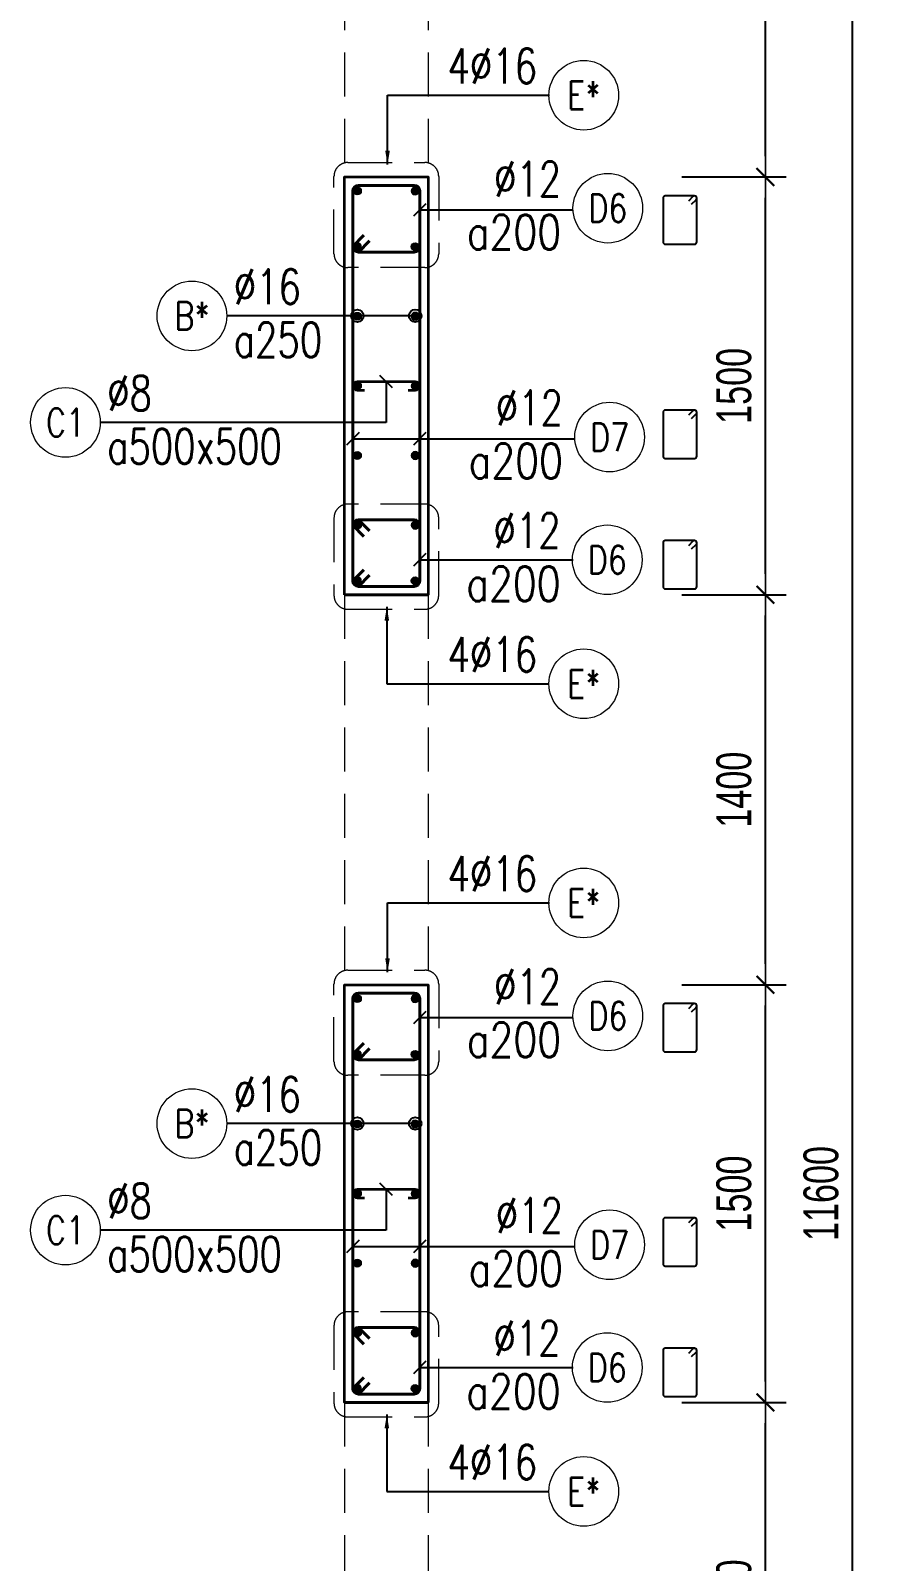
# Model space of a CAD drawing. Header units: millimetres. Extents: x 738475 to 1279438, y -34239 to 156422.
# Drawn here: x 1225631 to 1228656, y 140360 to 145856 of the extents above; entities that cross this region are included whole.
import ezdxf
from ezdxf.enums import TextEntityAlignment as Align

# ---------------------------------------------------------------- set-up
doc = ezdxf.new("R2010")
doc.units = ezdxf.units.MM
doc.header["$MEASUREMENT"] = 0
doc.linetypes.add('HIDDEN2', pattern=[4.7625, 3.175, -1.5875])
doc.layers.get('0').update_dxf_attribs({"lineweight": 20})
doc.layers.get('Defpoints').update_dxf_attribs({"color": 151, "lineweight": 9})
for name, color, linetype, lineweight in [('KC-LEADER', 153, 'Continuous', 18), ('KC-THEP', 6, 'Continuous', 40), ('NDC_S_BEAM', 3, 'HIDDEN2', 20), ('NDC_S_DIM', 1, 'Continuous', 15), ('NDC_S_HIDDEN', 8, 'HIDDEN2', 13), ('NDC_S_LEADER', 1, 'Continuous', 15), ('NDC_S_REBAR', 4, 'Continuous', 35), ('NDC_S_STIRRUP', 4, 'Continuous', 40), ('NDC_S_VN TEXT', 7, 'Continuous', 20), ('NDC_S_WALL', 6, 'Continuous', 35)]:
    doc.layers.add(name, color=color, linetype=linetype, lineweight=lineweight)
doc.layers.add('Ligature', color=1, linetype='Continuous')
doc.styles.add('NDC_ARIAL', font='arial.ttf', dxfattribs={"width": 0.85})
doc.styles.add('NDC_DIM', font='', dxfattribs={"width": 0.75})
doc.styles.add('NDC_EN TXT', font='romans.shx', dxfattribs={"width": 0.8})
doc.styles.get('NDC_DIM').set_extended_font_data('Dotum')
doc.dimstyles.new('NDC_1-50', dxfattribs={"dimscale": 50, "dimtxt": 2.5, "dimasz": 1, "dimexe": 1.5, "dimexo": 0, "dimgap": 0.8, "dimtad": 1, "dimdec": 0, "dimdsep": 46, "dimtxsty": 'NDC_ARIAL', "dimblk": 'DIMMARK', "dimcen": 49999.938995, "dimdle": 1.5, "dimclrd": 1, "dimclre": 1, "dimclrt": 3, "dimadec": 0, "dimazin": 0, "dimtfac": 1, "dimtdec": 0, "dimtix": 1, "dimtmove": 2, "dimatfit": 3, "dimfxl": 1, "dimarcsym": 0})
doc.dimstyles.new('NDC_dim_30', dxfattribs={"dimscale": 30, "dimtxt": 2.5, "dimasz": 1.5, "dimexe": 1.5, "dimexo": 2.5, "dimgap": 1, "dimtad": 1, "dimdec": 0, "dimzin": 0, "dimdsep": 46, "dimtxsty": 'NDC_DIM', "dimblk": 'DIMMARK', "dimcen": 0.09, "dimdle": 1.2, "dimclrd": 1, "dimclre": 1, "dimclrt": 3, "dimadec": 0, "dimazin": 0, "dimtfac": 1, "dimtdec": 0, "dimtix": 1, "dimtofl": 0, "dimtmove": 0, "dimatfit": 3, "dimfxl": 6, "dimfxlon": 1, "dimtolj": 1, "dimtzin": 0, "dimarcsym": 0})
doc.dimstyles.new('NDC_dim_50', dxfattribs={"dimscale": 50, "dimtxt": 2.5, "dimasz": 1.5, "dimexe": 1.5, "dimexo": 2.5, "dimgap": 1, "dimtad": 1, "dimdec": 0, "dimzin": 0, "dimdsep": 46, "dimtxsty": 'NDC_DIM', "dimblk": 'DIMMARK', "dimcen": 0.09, "dimdle": 1.2, "dimclrd": 1, "dimclre": 1, "dimclrt": 3, "dimadec": 0, "dimazin": 0, "dimtfac": 1, "dimtdec": 0, "dimtix": 1, "dimtofl": 0, "dimtmove": 0, "dimatfit": 3, "dimfxl": 6, "dimfxlon": 1, "dimtolj": 1, "dimtzin": 0, "dimarcsym": 0})

# ---------------------------------------------------------------- blocks, each defined once
blk = doc.blocks.new('THEP')
at = {"layer": 'KC-LEADER', "color": 6}
blk.add_circle((0, 0), 14, dxfattribs=at)
at = {"layer": 'KC-THEP'}
for p, q in [((-14, 0), (14, 0)), ((9.9, 9.9), (-9.9, -9.9)), ((-9.9, 9.9), (9.9, -9.9)), ((0, 14), (0, -14))]:
    blk.add_line(p, q, dxfattribs=at)
blk = doc.blocks.new('DIMMARK')
at = {"layer": 'NDC_S_DIM', "color": 1}
blk.add_line((-1.5, 0), (1, 0), dxfattribs=at)
at = {"layer": 'NDC_S_DIM', "color": 2, "const_width": 0.1}
blk.add_lwpolyline([(-0.424, -0.424), (0.424, 0.424)], dxfattribs=at)
blk = doc.blocks.new('*U9')
blk.add_circle((2.5, 0), 2.5)
at = {"layer": 'NDC_S_VN TEXT', "color": 3, "style": 'NDC_EN TXT', "width": 0.75}
blk.add_attdef('DK2', text='', height=2.5, dxfattribs=at).set_placement((-0.85, 0.85), align=Align.RIGHT)
at = {"layer": 'NDC_S_VN TEXT', "color": 7, "style": 'NDC_EN TXT', "width": 0.8}
blk.add_attdef('SH3', text='', height=2, dxfattribs=at).set_placement((2.5, 0), align=Align.MIDDLE)
blk = doc.blocks.new('*U10')
blk.add_circle((2.5, 0), 2.5)
at = {"layer": 'NDC_S_VN TEXT', "color": 3, "style": 'NDC_EN TXT'}
for tag, width, p in [('DK2', 0.75, (-0.85, 0.85)), ('KC2', 0.8, (-0.85, -2.97))]:
    blk.add_attdef(tag, text='', height=2.5, dxfattribs=dict(at, width=width)).set_placement(p, align=Align.RIGHT)
at = {"layer": 'NDC_S_VN TEXT', "color": 7, "style": 'NDC_EN TXT', "width": 0.8}
blk.add_attdef('SH3', text='', height=2, dxfattribs=at).set_placement((2.5, 0), align=Align.MIDDLE)
blk = doc.blocks.new('*U11')
blk.add_circle((-2.5, 0), 2.5)
at = {"layer": 'NDC_S_VN TEXT', "color": 3, "style": 'NDC_EN TXT', "width": 0.75}
for tag, p in [('DK1', (0.5, 0.85)), ('KC1', (0.5, -2.97))]:
    blk.add_attdef(tag, p, '', height=2.5, dxfattribs=at)
at = {"layer": 'NDC_S_VN TEXT', "color": 7, "style": 'NDC_EN TXT', "width": 0.8}
blk.add_attdef('SH2', text='', height=2, dxfattribs=at).set_placement((-2.5, 0), align=Align.MIDDLE)
blk = doc.blocks.new('*D366')
at = {"layer": 'Defpoints', "color": 0, "ltscale": 200, "transparency": 16777216}
for p in [(1227057.2, 147480.2), (1228580.6, 147480.2), (1227057.2, 135880.4)]:
    blk.add_point(p, dxfattribs=at)
at = {"layer": 'NDC_S_DIM', "color": 1, "lineweight": -2, "ltscale": 200, "transparency": 16777216}
for p, q in [((1228280.6, 147480.2), (1228655.6, 147480.2)), ((1228580.6, 135955.4), (1228580.6, 147405.2)), ((1228280.6, 135880.4), (1228655.6, 135880.4))]:
    blk.add_line(p, q, dxfattribs=at)
at = {"layer": 'NDC_S_DIM', "color": 1, "lineweight": -2, "ltscale": 200, "transparency": 16777216, "xscale": 75, "yscale": 75, "zscale": 75}
for p, rotation in [((1228580.6, 147480.2), 90), ((1228580.6, 135880.4), 270)]:
    blk.add_blockref('DIMMARK', p, dxfattribs=dict(at, rotation=rotation))
at = {"layer": 'NDC_S_DIM', "color": 3, "ltscale": 200, "transparency": 16777216, "insert": (1228468, 141680.3), "char_height": 125, "attachment_point": 5, "rotation": 90, "style": 'NDC_DIM'}
blk.add_mtext('\\A1;11600', dxfattribs=at)
blk = doc.blocks.new('*D380')
at = {"layer": 'Defpoints', "color": 0, "ltscale": 200, "transparency": 16777216}
for p in [(1227003.5, 140930.2), (1228268, 140930.2), (1227052.4, 139530.2)]:
    blk.add_point(p, dxfattribs=at)
at = {"layer": 'NDC_S_DIM', "color": 1, "lineweight": -2, "ltscale": 200, "transparency": 16777216}
for p, q in [((1227968, 140930.2), (1228343, 140930.2)), ((1228268, 139605.2), (1228268, 140855.2)), ((1227968, 139530.2), (1228343, 139530.2))]:
    blk.add_line(p, q, dxfattribs=at)
at = {"layer": 'NDC_S_DIM', "color": 1, "lineweight": -2, "ltscale": 200, "transparency": 16777216, "xscale": 75, "yscale": 75, "zscale": 75}
for p, rotation in [((1228268, 140930.2), 90), ((1228268, 139530.2), 270)]:
    blk.add_blockref('DIMMARK', p, dxfattribs=dict(at, rotation=rotation))
at = {"layer": 'NDC_S_DIM', "color": 3, "ltscale": 200, "transparency": 16777216, "insert": (1228155.4, 140230.2), "char_height": 125, "attachment_point": 5, "rotation": 90, "style": 'NDC_DIM'}
blk.add_mtext('\\A1;1400', dxfattribs=at)
blk = doc.blocks.new('*D381')
at = {"layer": 'Defpoints', "color": 0, "ltscale": 200, "transparency": 16777216}
for p in [(1227003.5, 142430.2), (1228268, 142430.2), (1227003.5, 140930.2)]:
    blk.add_point(p, dxfattribs=at)
at = {"layer": 'NDC_S_DIM', "color": 1, "lineweight": -2, "ltscale": 200, "transparency": 16777216}
for p, q in [((1227968, 142430.2), (1228343, 142430.2)), ((1228268, 141005.2), (1228268, 142355.2)), ((1227968, 140930.2), (1228343, 140930.2))]:
    blk.add_line(p, q, dxfattribs=at)
at = {"layer": 'NDC_S_DIM', "color": 1, "lineweight": -2, "ltscale": 200, "transparency": 16777216, "xscale": 75, "yscale": 75, "zscale": 75}
for p, rotation in [((1228268, 142430.2), 90), ((1228268, 140930.2), 270)]:
    blk.add_blockref('DIMMARK', p, dxfattribs=dict(at, rotation=rotation))
at = {"layer": 'NDC_S_DIM', "color": 3, "ltscale": 200, "transparency": 16777216, "insert": (1228155.4, 141680.2), "char_height": 125, "attachment_point": 5, "rotation": 90, "style": 'NDC_DIM'}
blk.add_mtext('\\A1;1500', dxfattribs=at)
blk = doc.blocks.new('*D382')
at = {"layer": 'Defpoints', "color": 0, "ltscale": 200, "transparency": 16777216}
for p in [(1227003.5, 143830.2), (1228268, 143830.2), (1227003.5, 142430.2)]:
    blk.add_point(p, dxfattribs=at)
at = {"layer": 'NDC_S_DIM', "color": 1, "lineweight": -2, "ltscale": 200, "transparency": 16777216}
for p, q in [((1227968, 143830.2), (1228343, 143830.2)), ((1228268, 142505.2), (1228268, 143755.2)), ((1227968, 142430.2), (1228343, 142430.2))]:
    blk.add_line(p, q, dxfattribs=at)
at = {"layer": 'NDC_S_DIM', "color": 1, "lineweight": -2, "ltscale": 200, "transparency": 16777216, "xscale": 75, "yscale": 75, "zscale": 75}
for p, rotation in [((1228268, 143830.2), 90), ((1228268, 142430.2), 270)]:
    blk.add_blockref('DIMMARK', p, dxfattribs=dict(at, rotation=rotation))
at = {"layer": 'NDC_S_DIM', "color": 3, "ltscale": 200, "transparency": 16777216, "insert": (1228155.4, 143130.2), "char_height": 125, "attachment_point": 5, "rotation": 90, "style": 'NDC_DIM'}
blk.add_mtext('\\A1;1400', dxfattribs=at)
blk = doc.blocks.new('*D383')
at = {"layer": 'Defpoints', "color": 0, "ltscale": 200, "transparency": 16777216}
for p in [(1227003.5, 145330.2), (1228268, 145330.2), (1227003.5, 143830.2)]:
    blk.add_point(p, dxfattribs=at)
at = {"layer": 'NDC_S_DIM', "color": 1, "lineweight": -2, "ltscale": 200, "transparency": 16777216}
for p, q in [((1227968, 145330.2), (1228343, 145330.2)), ((1228268, 143905.2), (1228268, 145255.2)), ((1227968, 143830.2), (1228343, 143830.2))]:
    blk.add_line(p, q, dxfattribs=at)
at = {"layer": 'NDC_S_DIM', "color": 1, "lineweight": -2, "ltscale": 200, "transparency": 16777216, "xscale": 75, "yscale": 75, "zscale": 75}
for p, rotation in [((1228268, 145330.2), 90), ((1228268, 143830.2), 270)]:
    blk.add_blockref('DIMMARK', p, dxfattribs=dict(at, rotation=rotation))
at = {"layer": 'NDC_S_DIM', "color": 3, "ltscale": 200, "transparency": 16777216, "insert": (1228155.4, 144580.2), "char_height": 125, "attachment_point": 5, "rotation": 90, "style": 'NDC_DIM'}
blk.add_mtext('\\A1;1500', dxfattribs=at)
blk = doc.blocks.new('*D384')
at = {"layer": 'Defpoints', "color": 0, "ltscale": 200, "transparency": 16777216}
for p in [(1227003.5, 146730.2), (1228268, 146730.2), (1227003.5, 145330.2)]:
    blk.add_point(p, dxfattribs=at)
at = {"layer": 'NDC_S_DIM', "color": 1, "lineweight": -2, "ltscale": 200, "transparency": 16777216}
for p, q in [((1227968, 146730.2), (1228343, 146730.2)), ((1228268, 145405.2), (1228268, 146655.2)), ((1227968, 145330.2), (1228343, 145330.2))]:
    blk.add_line(p, q, dxfattribs=at)
at = {"layer": 'NDC_S_DIM', "color": 1, "lineweight": -2, "ltscale": 200, "transparency": 16777216, "xscale": 75, "yscale": 75, "zscale": 75}
for p, rotation in [((1228268, 146730.2), 90), ((1228268, 145330.2), 270)]:
    blk.add_blockref('DIMMARK', p, dxfattribs=dict(at, rotation=rotation))
at = {"layer": 'NDC_S_DIM', "color": 3, "ltscale": 200, "transparency": 16777216, "insert": (1228155.4, 146030.2), "char_height": 125, "attachment_point": 5, "rotation": 90, "style": 'NDC_DIM'}
blk.add_mtext('\\A1;1400', dxfattribs=at)

msp = doc.modelspace()

# ---------------------------------------------------------------- linework, layer by layer
at = {"layer": 'Ligature'}
for points in [[(1228003.265, 145232.383), (1228019.231, 145248.349, 0.66817864), (1228013.458, 145262.287), (1227908.829, 145262.287, 0.41421356), (1227900.664, 145254.122), (1227900.664, 145097.015, 0.41421356), (1227908.829, 145088.85), (1228013.458, 145088.85, 0.41421356), (1228021.622, 145097.015), (1228021.622, 145254.122, 0.66817864), (1228007.684, 145259.896), (1227991.718, 145243.93)], [(1228003.237, 144463.234), (1228019.203, 144479.2, 0.66817864), (1228013.429, 144493.138), (1227908.801, 144493.138, 0.41421356), (1227900.636, 144484.974), (1227900.636, 144327.866, 0.41421356), (1227908.801, 144319.701), (1228013.429, 144319.701, 0.41421356), (1228021.594, 144327.866), (1228021.594, 144484.974, 0.66817864), (1228007.656, 144490.747), (1227991.69, 144474.781)], [(1228003.237, 143994.658), (1228019.203, 144010.624, 0.66817864), (1228013.429, 144024.563), (1227908.801, 144024.563, 0.41421356), (1227900.636, 144016.398), (1227900.636, 143859.29, 0.41421356), (1227908.801, 143851.125), (1228013.429, 143851.125, 0.41421356), (1228021.594, 143859.29), (1228021.594, 144016.398, 0.66817864), (1228007.656, 144022.171), (1227991.69, 144006.205)], [(1228003.265, 142332.383), (1228019.231, 142348.349, 0.66817864), (1228013.458, 142362.287), (1227908.829, 142362.287, 0.41421356), (1227900.664, 142354.122), (1227900.664, 142197.015, 0.41421356), (1227908.829, 142188.85), (1228013.458, 142188.85, 0.41421356), (1228021.622, 142197.015), (1228021.622, 142354.122, 0.66817864), (1228007.684, 142359.896), (1227991.718, 142343.93)], [(1228003.237, 141563.234), (1228019.203, 141579.2, 0.66817864), (1228013.429, 141593.138), (1227908.801, 141593.138, 0.41421356), (1227900.636, 141584.974), (1227900.636, 141427.866, 0.41421356), (1227908.801, 141419.701), (1228013.429, 141419.701, 0.41421356), (1228021.594, 141427.866), (1228021.594, 141584.974, 0.66817864), (1228007.656, 141590.747), (1227991.69, 141574.781)], [(1228003.237, 141094.658), (1228019.203, 141110.624, 0.66817864), (1228013.429, 141124.563), (1227908.801, 141124.563, 0.41421356), (1227900.636, 141116.398), (1227900.636, 140959.29, 0.41421356), (1227908.801, 140951.125), (1228013.429, 140951.125, 0.41421356), (1228021.594, 140959.29), (1228021.594, 141116.398, 0.66817864), (1228007.656, 141122.171), (1227991.69, 141106.205)]]:
    msp.add_lwpolyline(points, format="xyb", dxfattribs=at)
at = {"layer": 'NDC_S_BEAM', "ltscale": 50}
for p, q in [((1226757.232, 146730.175), (1226757.232, 145330.174)), ((1227057.232, 146730.175), (1227057.232, 145330.174)), ((1226757.232, 143830.175), (1226757.232, 142430.175)), ((1227057.232, 143830.175), (1227057.232, 142430.175)), ((1226757.232, 140930.175), (1226757.232, 139530.175)), ((1227057.232, 140930.175), (1227057.232, 139530.175))]:
    msp.add_line(p, q, dxfattribs=at)
at = {"layer": 'NDC_S_HIDDEN', "ltscale": 50}
for points in [[(1226769.595, 145382.234), (1227045.439, 145382.234, -0.41421356), (1227095.439, 145332.234), (1227095.439, 145054.685, -0.41421356), (1227045.439, 145004.685), (1226769.595, 145004.685, -0.41421356), (1226719.595, 145054.685), (1226719.595, 145332.234, -0.41421356)], [(1226769.595, 143778.115), (1227045.439, 143778.115, 0.41421356), (1227095.439, 143828.115), (1227095.439, 144105.665, 0.41421356), (1227045.439, 144155.665), (1226769.595, 144155.665, 0.41421356), (1226719.595, 144105.665), (1226719.595, 143828.115, 0.41421356)], [(1226769.595, 142482.234), (1227045.439, 142482.234, -0.41421356), (1227095.439, 142432.234), (1227095.439, 142154.685, -0.41421356), (1227045.439, 142104.685), (1226769.595, 142104.685, -0.41421356), (1226719.595, 142154.685), (1226719.595, 142432.234, -0.41421356)], [(1226769.595, 140878.115), (1227045.439, 140878.115, 0.41421356), (1227095.439, 140928.115), (1227095.439, 141205.665, 0.41421356), (1227045.439, 141255.665), (1226769.595, 141255.665, 0.41421356), (1226719.595, 141205.665), (1226719.595, 140928.115, 0.41421356)]]:
    msp.add_lwpolyline(points, format="xyb", close=True, dxfattribs=at)
at = {"layer": 'NDC_S_REBAR'}
for points in [[(1226985.744, 144565.175), (1227010.744, 144565.175, 1), (1227010.744, 144595.175), (1226803.72, 144595.175, 1), (1226803.72, 144565.175), (1226828.72, 144565.175)], [(1226985.744, 141665.175), (1227010.744, 141665.175, 1), (1227010.744, 141695.175), (1226803.72, 141695.175, 1), (1226803.72, 141665.175), (1226828.72, 141665.175)]]:
    msp.add_lwpolyline(points, format="xyb", dxfattribs=at)
at = {"layer": 'NDC_S_STIRRUP'}
for points in [[(1226827.232, 143920.175), (1226787.232, 143880.175, 0.41421356), (1226807.232, 143860.175), (1227007.232, 143860.175, 0.41421356), (1227027.232, 143880.175), (1227027.232, 145280.175, 0.41421356), (1227007.232, 145300.175), (1226807.232, 145300.175, 0.41421356), (1226787.232, 145280.175), (1226787.232, 143880.175, 0.41421356), (1226807.232, 143860.175), (1226847.232, 143900.175)], [(1226827.232, 145120.711), (1226787.232, 145080.711, 0.41421356), (1226807.232, 145060.711), (1227007.232, 145060.711, 0.41421356), (1227027.232, 145080.711), (1227027.232, 145280.175, 0.41421356), (1227007.232, 145300.175), (1226807.232, 145300.175, 0.41421356), (1226787.232, 145280.175), (1226787.232, 145080.711, 0.41421356), (1226807.232, 145060.711), (1226847.232, 145100.711)], [(1226827.232, 144039.638), (1226787.232, 144079.638, -0.41421356), (1226807.232, 144099.638), (1227007.232, 144099.638, -0.41421356), (1227027.232, 144079.638), (1227027.232, 143880.175, -0.41421356), (1227007.232, 143860.175), (1226807.232, 143860.175, -0.41421356), (1226787.232, 143880.175), (1226787.232, 144079.638, -0.41421356), (1226807.232, 144099.638), (1226847.232, 144059.638)], [(1226827.232, 141020.175), (1226787.232, 140980.175, 0.41421356), (1226807.232, 140960.175), (1227007.232, 140960.175, 0.41421356), (1227027.232, 140980.175), (1227027.232, 142380.175, 0.41421356), (1227007.232, 142400.175), (1226807.232, 142400.175, 0.41421356), (1226787.232, 142380.175), (1226787.232, 140980.175, 0.41421356), (1226807.232, 140960.175), (1226847.232, 141000.175)], [(1226827.232, 142220.711), (1226787.232, 142180.711, 0.41421356), (1226807.232, 142160.711), (1227007.232, 142160.711, 0.41421356), (1227027.232, 142180.711), (1227027.232, 142380.175, 0.41421356), (1227007.232, 142400.175), (1226807.232, 142400.175, 0.41421356), (1226787.232, 142380.175), (1226787.232, 142180.711, 0.41421356), (1226807.232, 142160.711), (1226847.232, 142200.711)], [(1226827.232, 141139.638), (1226787.232, 141179.638, -0.41421356), (1226807.232, 141199.638), (1227007.232, 141199.638, -0.41421356), (1227027.232, 141179.638), (1227027.232, 140980.175, -0.41421356), (1227007.232, 140960.175), (1226807.232, 140960.175, -0.41421356), (1226787.232, 140980.175), (1226787.232, 141179.638, -0.41421356), (1226807.232, 141199.638), (1226847.232, 141159.638)]]:
    msp.add_lwpolyline(points, format="xyb", dxfattribs=at)
at = {"layer": 'NDC_S_WALL'}
for p, q in [((1226757.232, 143830.175), (1227057.232, 143830.175)), ((1226757.232, 140930.175), (1227057.232, 140930.175))]:
    msp.add_line(p, q, dxfattribs=at)
at = {"layer": 'NDC_S_WALL', "ltscale": 200}
for points in [[(1226757.232, 143830.175), (1226757.232, 145330.175), (1227057.232, 145330.175), (1227057.232, 143830.175), (1226757.232, 143830.175)], [(1227057.232, 140930.175), (1226757.232, 140930.175), (1226757.232, 142430.175), (1227057.232, 142430.175), (1227057.232, 140930.175)]]:
    msp.add_lwpolyline(points, dxfattribs=at)

# ---------------------------------------------------------------- block references
at = {"layer": 'KC-THEP'}
for p, rotation in [((1226803.72, 145280.175), 189.6685644363809), ((1227010.744, 145080.175), 9.668564436380926), ((1226803.72, 144830.175), 189.6685644363809), ((1226803.72, 144580.175), 189.6685644363809), ((1226803.72, 144330.175), 189.6685644363809), ((1226803.72, 144080.175), 189.6685644363809), ((1227010.744, 143880.175), 9.668564436380946), ((1226803.72, 142380.175), 189.6685644363809), ((1227010.744, 142180.175), 9.668564436380926), ((1226803.72, 141930.175), 189.6685644363809), ((1226803.72, 141680.175), 189.6685644363809), ((1226803.72, 141430.175), 189.6685644363809), ((1226803.72, 141180.175), 189.6685644363809), ((1227010.744, 140980.175), 9.668564436380946)]:
    msp.add_blockref('THEP', p, dxfattribs=dict(at, rotation=rotation))
at = {"layer": 'KC-THEP', "xscale": -1}
for p, rotation in [((1227010.744, 145280.175), 170.331435563619), ((1226803.72, 145080.175), 350.3314355636191), ((1227010.744, 144830.175), 170.331435563619), ((1227010.744, 144580.175), 170.331435563619), ((1227010.744, 144330.175), 170.331435563619), ((1227010.744, 144080.175), 170.331435563619), ((1226803.72, 143880.175), 350.3314355636191), ((1227010.744, 142380.175), 170.331435563619), ((1226803.72, 142180.175), 350.3314355636191), ((1227010.744, 141930.175), 170.331435563619), ((1227010.744, 141680.175), 170.331435563619), ((1227010.744, 141430.175), 170.331435563619), ((1227010.744, 141180.175), 170.331435563619), ((1226803.72, 140980.175), 350.3314355636191)]:
    msp.add_blockref('THEP', p, dxfattribs=dict(at, rotation=rotation))
at = {"layer": 'NDC_S_VN TEXT', "xscale": 50, "yscale": 50, "zscale": 50}
for name, p, values in [('*U9', (1227491.084, 145623.715), {'SH3': 'E*', 'DK2': '4%%C16'}), ('*U10', (1227577.413, 145218.034), {'SH3': 'D6', 'DK2': '%%c12', 'KC2': 'a200'}), ('*U11', (1226334.773, 144831.414), {'SH2': 'B*', 'DK1': '%%C16', 'KC1': 'a250'}), ('*U11', (1225880.788, 144448.9), {'SH2': 'C1', 'DK1': '%%c8', 'KC1': 'a500x500'}), ('*U10', (1227583.908, 144396.318), {'SH3': 'D7', 'DK2': '%%c12', 'KC2': 'a200'}), ('*U10', (1227575.469, 143955.66), {'SH3': 'D6', 'DK2': '%%c12', 'KC2': 'a200'}), ('*U9', (1227491.084, 143510.645), {'SH3': 'E*', 'DK2': '4%%C16'}), ('*U9', (1227491.084, 142723.715), {'SH3': 'E*', 'DK2': '4%%C16'}), ('*U10', (1227577.413, 142318.034), {'SH3': 'D6', 'DK2': '%%c12', 'KC2': 'a200'}), ('*U11', (1226334.773, 141931.414), {'SH2': 'B*', 'DK1': '%%C16', 'KC1': 'a250'}), ('*U11', (1225880.788, 141548.9), {'SH2': 'C1', 'DK1': '%%c8', 'KC1': 'a500x500'}), ('*U10', (1227583.908, 141496.318), {'SH3': 'D7', 'DK2': '%%c12', 'KC2': 'a200'}), ('*U10', (1227575.469, 141055.66), {'SH3': 'D6', 'DK2': '%%c12', 'KC2': 'a200'}), ('*U9', (1227491.084, 140610.645), {'SH3': 'E*', 'DK2': '4%%C16'})]:
    msp.add_blockref(name, p, dxfattribs=at).add_auto_attribs(values)

# ---------------------------------------------------------------- dimensions: what is measured, and where the dimension line sits
at = {"layer": 'NDC_S_DIM', "ltscale": 200}
for base, p1, p2, picture, middle in [((1228580.578, 147480.175), (1227057.232, 135880.429), (1227057.232, 147480.175), '*D366', (1228467.993, 141680.302)), ((1228267.982, 146730.175), (1227003.537, 145330.175), (1227003.537, 146730.175), '*D384', (1228155.397, 146030.175)), ((1228267.982, 145330.175), (1227003.537, 143830.175), (1227003.537, 145330.175), '*D383', (1228155.397, 144580.175)), ((1228267.982, 143830.175), (1227003.537, 142430.175), (1227003.537, 143830.175), '*D382', (1228155.397, 143130.175)), ((1228267.982, 142430.175), (1227003.537, 140930.175), (1227003.537, 142430.175), '*D381', (1228155.397, 141680.175)), ((1228267.982, 140930.175), (1227052.373, 139530.175), (1227003.537, 140930.175), '*D380', (1228155.397, 140230.175))]:
    dim = msp.add_linear_dim(base=base, p1=p1, p2=p2, angle=90, dimstyle='NDC_dim_50', override={"dimtmove": 1}, dxfattribs=at)
    dim.commit()
    dim.dimension.update_dxf_attribs({"geometry": picture, "text_midpoint": middle})

# ---------------------------------------------------------------- leaders
at = {"layer": 'NDC_S_LEADER'}
for points, dimstyle, override in [([(1226911.775, 145374.855), (1226911.775, 145623.715), (1227493.354, 145623.715)], 'NDC_1-50', {"dimgap": 0.8, "dimtad": 0}), ([(1227027.232, 145211.73), (1227577.572, 145211.73)], 'NDC_dim_30', {"dimtad": 0, "dimldrblk": 'Oblique'}), ([(1227011.039, 144831.902), (1226334.773, 144831.414)], 'NDC_dim_30', {"dimtad": 0, "dimldrblk": 'Origin'}), ([(1226803.473, 144831.625), (1226334.773, 144831.414)], 'NDC_dim_30', {"dimtad": 0, "dimldrblk": 'Origin'}), ([(1226907.232, 144595.175), (1226907.232, 144449.186), (1225880.788, 144448.931)], 'NDC_dim_30', {"dimtad": 0, "dimldrblk": 'Oblique'}), ([(1226787.232, 144390.014), (1227584.067, 144390.014)], 'NDC_dim_30', {"dimtad": 0, "dimldrblk": 'Oblique'}), ([(1227027.232, 144390.014), (1227584.067, 144390.014)], 'NDC_dim_30', {"dimtad": 0, "dimldrblk": 'Oblique'}), ([(1227027.204, 143955.66), (1227577.544, 143955.66)], 'NDC_dim_30', {"dimtad": 0, "dimldrblk": 'Oblique'}), ([(1226909.343, 143786.696), (1226909.343, 143510.645), (1227490.923, 143510.645)], 'NDC_1-50', {"dimgap": 0.8, "dimtad": 0}), ([(1226911.775, 142474.855), (1226911.775, 142723.715), (1227493.354, 142723.715)], 'NDC_1-50', {"dimgap": 0.8, "dimtad": 0}), ([(1227027.232, 142311.73), (1227577.572, 142311.73)], 'NDC_dim_30', {"dimtad": 0, "dimldrblk": 'Oblique'}), ([(1227011.039, 141931.902), (1226334.773, 141931.414)], 'NDC_dim_30', {"dimtad": 0, "dimldrblk": 'Origin'}), ([(1226803.473, 141931.625), (1226334.773, 141931.414)], 'NDC_dim_30', {"dimtad": 0, "dimldrblk": 'Origin'}), ([(1226907.232, 141695.175), (1226907.232, 141549.186), (1225880.788, 141548.931)], 'NDC_dim_30', {"dimtad": 0, "dimldrblk": 'Oblique'}), ([(1226787.232, 141490.014), (1227584.067, 141490.014)], 'NDC_dim_30', {"dimtad": 0, "dimldrblk": 'Oblique'}), ([(1227027.232, 141490.014), (1227584.067, 141490.014)], 'NDC_dim_30', {"dimtad": 0, "dimldrblk": 'Oblique'}), ([(1227027.204, 141055.66), (1227577.544, 141055.66)], 'NDC_dim_30', {"dimtad": 0, "dimldrblk": 'Oblique'}), ([(1226909.343, 140886.696), (1226909.343, 140610.645), (1227490.923, 140610.645)], 'NDC_1-50', {"dimgap": 0.8, "dimtad": 0})]:
    msp.add_leader(points, dimstyle=dimstyle, override=override, dxfattribs=at)

doc.saveas('drawing.dxf')
